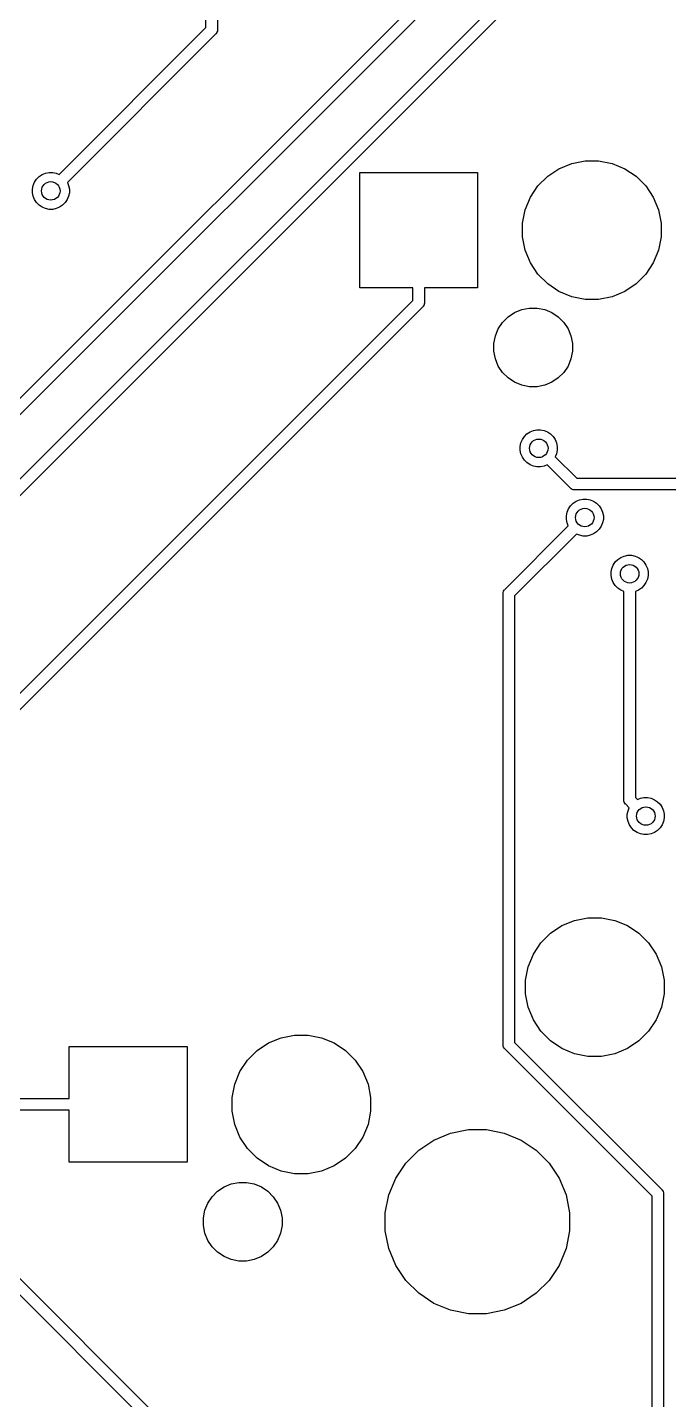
# Model space of a CAD drawing. Extents: x 1.2 to 14.9, y -4.9 to -0.3.
# Drawn here: x 11.232 to 11.778, y -3.134 to -1.964 of the extents above; entities that cross this region are included whole.
import ezdxf

# ---------------------------------------------------------------- set-up
doc = ezdxf.new("R2010")
doc.units = 0
doc.header["$MEASUREMENT"] = 0
doc.layers.add('BLACK', color=7, linetype='CONTINUOUS')

msp = doc.modelspace()

# ---------------------------------------------------------------- linework, layer by layer
at = {"layer": 'BLACK', "linetype": 'CONTINUOUS'}
for p, q in [((11.0169, -2.55794), (12.2176, -1.35726)), ((12.2233, -1.36549), (11.0239, -2.5649)), ((11.2154, -2.29093), (11.7995, -1.70678)), ((11.8065, -1.71374), (11.221, -2.29916)), ((11.3841, -1.9646), (11.3841, -1.72827)), ((11.3939, -1.73007), (11.3939, -1.9664)), ((11.2591, -2.0896), (11.3841, -1.9646)), ((11.3923, -1.97029), (11.266, -2.09656)), ((11.3925, -1.97014), (11.3923, -1.97029)), ((11.3926, -1.96995), (11.3925, -1.97014)), ((11.393, -1.96948), (11.3926, -1.96995)), ((11.3926, -1.96995), (11.3926, -1.96995)), ((11.3931, -1.96939), (11.393, -1.96948)), ((11.3935, -1.96853), (11.3931, -1.96939)), ((11.3938, -1.96761), (11.3935, -1.96853)), ((11.3939, -1.96688), (11.3938, -1.96761)), ((11.3939, -1.9664), (11.3939, -1.96664)), ((11.3939, -1.96664), (11.3939, -1.96688)), ((11.3939, -1.96688), (11.3939, -1.96688)), ((11.6849, -2.08477), (11.6957, -2.08032)), ((11.6957, -2.08032), (11.7071, -2.07805)), ((11.7071, -2.07805), (11.7187, -2.07805)), ((11.7187, -2.07805), (11.7301, -2.08032)), ((11.7301, -2.08032), (11.7409, -2.08477)), ((11.2397, -2.09365), (11.2419, -2.09146)), ((11.2419, -2.09146), (11.2445, -2.08973)), ((11.2445, -2.08973), (11.2473, -2.08855)), ((11.2473, -2.08855), (11.2504, -2.08794)), ((11.2504, -2.08794), (11.2535, -2.08794)), ((11.2535, -2.08794), (11.2565, -2.08855)), ((11.2565, -2.08855), (11.2591, -2.0896)), ((11.5151, -2.18632), (11.5151, -2.08789)), ((11.5151, -2.08789), (11.6155, -2.08789)), ((11.6155, -2.08789), (11.6155, -2.18632)), ((11.667, -2.09946), (11.6753, -2.09124)), ((11.6753, -2.09124), (11.6849, -2.08477)), ((11.7409, -2.08477), (11.7506, -2.09124)), ((11.7506, -2.09124), (11.7588, -2.09946)), ((11.2362, -2.10214), (11.2368, -2.0991)), ((11.2362, -2.10524), (11.2362, -2.10214)), ((11.2368, -2.0991), (11.238, -2.09623)), ((11.238, -2.09623), (11.2397, -2.09365)), ((11.266, -2.09656), (11.2671, -2.0991)), ((11.2671, -2.0991), (11.2677, -2.10214)), ((11.2677, -2.10214), (11.2677, -2.10524)), ((11.6606, -2.10913), (11.667, -2.09946)), ((11.7588, -2.09946), (11.7652, -2.10913)), ((11.2368, -2.10828), (11.2362, -2.10524)), ((11.238, -2.11115), (11.2368, -2.10828)), ((11.2397, -2.11373), (11.238, -2.11115)), ((11.2419, -2.11592), (11.2397, -2.11373)), ((11.2445, -2.11764), (11.2419, -2.11592)), ((11.262, -2.11592), (11.2594, -2.11764)), ((11.2642, -2.11373), (11.262, -2.11592)), ((11.2659, -2.11115), (11.2642, -2.11373)), ((11.2671, -2.10828), (11.2659, -2.11115)), ((11.2677, -2.10524), (11.2671, -2.10828)), ((11.6561, -2.11988), (11.6606, -2.10913)), ((11.7652, -2.10913), (11.7697, -2.11988)), ((11.2473, -2.11883), (11.2445, -2.11764)), ((11.2504, -2.11944), (11.2473, -2.11883)), ((11.2535, -2.11944), (11.2504, -2.11944)), ((11.2565, -2.11883), (11.2535, -2.11944)), ((11.2594, -2.11764), (11.2565, -2.11883)), ((11.6539, -2.13129), (11.6561, -2.11988)), ((11.7697, -2.11988), (11.772, -2.13129)), ((11.6539, -2.14292), (11.6539, -2.13129)), ((11.772, -2.13129), (11.772, -2.14292)), ((11.6561, -2.15433), (11.6539, -2.14292)), ((11.772, -2.14292), (11.7697, -2.15433)), ((11.6606, -2.16508), (11.6561, -2.15433)), ((11.7697, -2.15433), (11.7652, -2.16508)), ((11.667, -2.17475), (11.6606, -2.16508)), ((11.7652, -2.16508), (11.7588, -2.17475)), ((11.5604, -2.18632), (11.5151, -2.18632)), ((11.5604, -2.19709), (11.5604, -2.18632)), ((11.6155, -2.18632), (11.5702, -2.18632)), ((11.5702, -2.18632), (11.5702, -2.19888)), ((11.6753, -2.18298), (11.667, -2.17475)), ((11.6849, -2.18944), (11.6753, -2.18298)), ((11.7506, -2.18298), (11.7409, -2.18944)), ((11.7588, -2.17475), (11.7506, -2.18298)), ((11.1311, -2.62637), (11.5604, -2.19709)), ((11.6957, -2.19389), (11.6849, -2.18944)), ((11.7071, -2.19616), (11.6957, -2.19389)), ((11.7187, -2.19616), (11.7071, -2.19616)), ((11.7301, -2.19389), (11.7187, -2.19616)), ((11.7409, -2.18944), (11.7301, -2.19389)), ((11.5686, -2.20278), (11.1368, -2.6346)), ((11.5688, -2.20262), (11.5686, -2.20278)), ((11.569, -2.20233), (11.5688, -2.20262)), ((11.5694, -2.20187), (11.569, -2.20233)), ((11.5698, -2.20102), (11.5694, -2.20187)), ((11.5699, -2.20096), (11.5698, -2.20102)), ((11.5701, -2.20009), (11.5699, -2.20096)), ((11.5702, -2.19937), (11.5701, -2.20009)), ((11.5702, -2.19888), (11.5702, -2.19913)), ((11.5702, -2.19913), (11.5702, -2.19937)), ((11.5702, -2.19937), (11.5702, -2.19937)), ((11.6416, -2.21109), (11.647, -2.20742)), ((11.647, -2.20742), (11.6531, -2.20489)), ((11.6531, -2.20489), (11.6596, -2.20361)), ((11.6596, -2.20361), (11.6662, -2.20361)), ((11.6662, -2.20361), (11.6727, -2.20489)), ((11.6727, -2.20489), (11.6788, -2.20742)), ((11.6788, -2.20742), (11.6843, -2.21109)), ((11.6307, -2.22733), (11.6332, -2.22124)), ((11.6332, -2.22124), (11.6369, -2.21575)), ((11.6369, -2.21575), (11.6416, -2.21109)), ((11.6843, -2.21109), (11.6889, -2.21575)), ((11.6889, -2.21575), (11.6926, -2.22124)), ((11.6926, -2.22124), (11.6951, -2.22733)), ((11.6294, -2.23381), (11.6307, -2.22733)), ((11.6951, -2.22733), (11.6964, -2.23381)), ((11.6294, -2.24041), (11.6294, -2.23381)), ((11.6307, -2.24688), (11.6294, -2.24041)), ((11.6964, -2.24041), (11.6951, -2.24688)), ((11.6964, -2.23381), (11.6964, -2.24041)), ((11.6332, -2.25297), (11.6307, -2.24688)), ((11.6369, -2.25846), (11.6332, -2.25297)), ((11.6926, -2.25297), (11.6889, -2.25846)), ((11.6951, -2.24688), (11.6926, -2.25297)), ((11.6416, -2.26313), (11.6369, -2.25846)), ((11.647, -2.26679), (11.6416, -2.26313)), ((11.6531, -2.26932), (11.647, -2.26679)), ((11.6788, -2.26679), (11.6727, -2.26932)), ((11.6843, -2.26313), (11.6788, -2.26679)), ((11.6889, -2.25846), (11.6843, -2.26313)), ((11.6596, -2.27061), (11.6531, -2.26932)), ((11.6662, -2.27061), (11.6596, -2.27061)), ((11.6727, -2.26932), (11.6662, -2.27061)), ((11.6537, -2.31558), (11.6554, -2.313)), ((11.6554, -2.313), (11.6576, -2.3108)), ((11.6576, -2.3108), (11.6602, -2.30908)), ((11.6602, -2.30908), (11.6631, -2.30789)), ((11.6631, -2.30789), (11.6661, -2.30729)), ((11.6661, -2.30729), (11.6692, -2.30729)), ((11.6692, -2.30729), (11.6723, -2.30789)), ((11.6723, -2.30789), (11.6751, -2.30908)), ((11.6751, -2.30908), (11.6777, -2.3108)), ((11.6777, -2.3108), (11.6799, -2.313)), ((11.6799, -2.313), (11.6816, -2.31558)), ((11.6519, -2.32148), (11.6525, -2.31844)), ((11.6519, -2.32459), (11.6519, -2.32148)), ((11.6525, -2.32763), (11.6519, -2.32459)), ((11.6525, -2.31844), (11.6537, -2.31558)), ((11.6816, -2.31558), (11.6828, -2.31844)), ((11.6828, -2.31844), (11.6834, -2.32148)), ((11.6834, -2.32459), (11.6828, -2.32763)), ((11.6834, -2.32148), (11.6834, -2.32459)), ((11.6537, -2.33049), (11.6525, -2.32763)), ((11.6554, -2.33307), (11.6537, -2.33049)), ((11.6576, -2.33527), (11.6554, -2.33307)), ((11.6602, -2.33699), (11.6576, -2.33527)), ((11.6631, -2.33818), (11.6602, -2.33699)), ((11.6661, -2.33878), (11.6631, -2.33818)), ((11.6723, -2.33818), (11.6692, -2.33878)), ((11.6748, -2.33713), (11.6723, -2.33818)), ((11.6945, -2.35679), (11.6748, -2.33713)), ((11.6828, -2.32763), (11.6817, -2.33017)), ((11.6817, -2.33017), (11.7001, -2.34856)), ((11.6692, -2.33878), (11.6661, -2.33878)), ((11.7001, -2.34856), (11.8501, -2.34856)), ((11.6946, -2.35698), (11.6945, -2.35679)), ((11.6948, -2.35713), (11.6946, -2.35698)), ((11.6953, -2.35751), (11.6948, -2.35713)), ((11.6948, -2.35713), (11.6948, -2.35713)), ((11.6954, -2.35759), (11.6953, -2.35751)), ((11.6962, -2.35805), (11.6954, -2.35759)), ((11.6971, -2.35833), (11.6962, -2.35805)), ((11.6979, -2.3584), (11.6971, -2.35833)), ((11.6981, -2.35843), (11.6979, -2.3584)), ((11.6979, -2.3584), (11.6979, -2.3584)), ((11.6983, -2.3584), (11.6981, -2.35843)), ((11.8483, -2.3584), (11.6983, -2.3584)), ((11.693, -2.37458), (11.6947, -2.372)), ((11.6947, -2.372), (11.6969, -2.3698)), ((11.6969, -2.3698), (11.6994, -2.36808)), ((11.6994, -2.36808), (11.7023, -2.36689)), ((11.7023, -2.36689), (11.7054, -2.36629)), ((11.7054, -2.36629), (11.7085, -2.36629)), ((11.7085, -2.36629), (11.7115, -2.36689)), ((11.7115, -2.36689), (11.7144, -2.36808)), ((11.7144, -2.36808), (11.7169, -2.3698)), ((11.7169, -2.3698), (11.7191, -2.372)), ((11.7191, -2.372), (11.7209, -2.37458)), ((11.6912, -2.38048), (11.6918, -2.37744)), ((11.6912, -2.38359), (11.6912, -2.38048)), ((11.6918, -2.38663), (11.6912, -2.38359)), ((11.6918, -2.37744), (11.693, -2.37458)), ((11.7209, -2.37458), (11.7221, -2.37744)), ((11.7221, -2.37744), (11.7227, -2.38048)), ((11.7227, -2.38359), (11.7221, -2.38663)), ((11.7227, -2.38048), (11.7227, -2.38359)), ((11.6389, -2.44312), (11.6928, -2.38917)), ((11.6998, -2.39613), (11.6471, -2.44881)), ((11.6928, -2.38917), (11.6918, -2.38663)), ((11.7023, -2.39718), (11.6998, -2.39613)), ((11.7144, -2.39599), (11.7115, -2.39718)), ((11.7169, -2.39427), (11.7144, -2.39599)), ((11.7191, -2.39207), (11.7169, -2.39427)), ((11.7209, -2.38949), (11.7191, -2.39207)), ((11.7221, -2.38663), (11.7209, -2.38949)), ((11.7054, -2.39778), (11.7023, -2.39718)), ((11.7085, -2.39778), (11.7054, -2.39778)), ((11.7115, -2.39718), (11.7085, -2.39778)), ((11.7311, -2.4225), (11.7328, -2.41992)), ((11.7328, -2.41992), (11.735, -2.41773)), ((11.735, -2.41773), (11.7376, -2.416)), ((11.7376, -2.416), (11.7405, -2.41482)), ((11.7405, -2.41482), (11.7435, -2.41421)), ((11.7435, -2.41421), (11.7466, -2.41421)), ((11.7466, -2.41421), (11.7497, -2.41482)), ((11.7497, -2.41482), (11.7525, -2.416)), ((11.7525, -2.416), (11.7551, -2.41773)), ((11.7551, -2.41773), (11.7573, -2.41992)), ((11.7573, -2.41992), (11.759, -2.4225)), ((11.7293, -2.42841), (11.7299, -2.42537)), ((11.7293, -2.43151), (11.7293, -2.42841)), ((11.7299, -2.43455), (11.7293, -2.43151)), ((11.7299, -2.42537), (11.7311, -2.4225)), ((11.759, -2.4225), (11.7602, -2.42537)), ((11.7602, -2.42537), (11.7608, -2.42841)), ((11.7608, -2.43151), (11.7602, -2.43455)), ((11.7608, -2.42841), (11.7608, -2.43151)), ((11.6381, -2.44403), (11.6385, -2.44347)), ((11.6385, -2.44347), (11.6387, -2.44328)), ((11.6385, -2.44347), (11.6385, -2.44347)), ((11.6387, -2.44328), (11.6389, -2.44312)), ((11.7311, -2.43742), (11.7299, -2.43455)), ((11.7328, -2.44), (11.7311, -2.43742)), ((11.735, -2.44219), (11.7328, -2.44)), ((11.7376, -2.44392), (11.735, -2.44219)), ((11.7551, -2.44219), (11.7525, -2.44392)), ((11.7573, -2.44), (11.7551, -2.44219)), ((11.759, -2.43742), (11.7573, -2.44)), ((11.7602, -2.43455), (11.759, -2.43742)), ((11.6372, -2.44678), (11.6373, -2.44581)), ((11.6372, -2.44702), (11.6372, -2.44678)), ((11.6372, -2.83114), (11.6372, -2.44702)), ((11.6373, -2.44581), (11.6376, -2.44488)), ((11.6376, -2.44488), (11.6381, -2.44403)), ((11.6471, -2.44881), (11.6471, -2.82934)), ((11.7401, -2.44497), (11.7376, -2.44392)), ((11.7401, -2.6224), (11.7401, -2.44497)), ((11.7525, -2.44392), (11.75, -2.44497)), ((11.75, -2.44497), (11.75, -2.62061)), ((11.7401, -2.62265), (11.7401, -2.6224)), ((11.7401, -2.62289), (11.7401, -2.62265)), ((11.7402, -2.62361), (11.7401, -2.62289)), ((11.7401, -2.62289), (11.7401, -2.62289)), ((11.7405, -2.62454), (11.7402, -2.62361)), ((11.741, -2.62539), (11.7405, -2.62454)), ((11.7416, -2.62614), (11.741, -2.62539)), ((11.7418, -2.6263), (11.7416, -2.62614)), ((11.7448, -2.62931), (11.7418, -2.6263)), ((11.7437, -2.63185), (11.7448, -2.62931)), ((11.75, -2.62061), (11.7517, -2.62235)), ((11.7517, -2.62235), (11.7543, -2.6213)), ((11.7543, -2.6213), (11.7573, -2.62069)), ((11.7573, -2.62069), (11.7604, -2.62069)), ((11.7604, -2.62069), (11.7635, -2.6213)), ((11.7635, -2.6213), (11.7663, -2.62249)), ((11.7663, -2.62249), (11.7689, -2.62421)), ((11.7689, -2.62421), (11.7711, -2.6264)), ((11.7711, -2.6264), (11.7728, -2.62898)), ((11.7728, -2.62898), (11.774, -2.63185)), ((11.7431, -2.63489), (11.7437, -2.63185)), ((11.7431, -2.63799), (11.7431, -2.63489)), ((11.7437, -2.64103), (11.7431, -2.63799)), ((11.7449, -2.6439), (11.7437, -2.64103)), ((11.774, -2.64103), (11.7728, -2.6439)), ((11.774, -2.63185), (11.7746, -2.63489)), ((11.7746, -2.63799), (11.774, -2.64103)), ((11.7746, -2.63489), (11.7746, -2.63799)), ((11.7466, -2.64648), (11.7449, -2.6439)), ((11.7488, -2.64867), (11.7466, -2.64648)), ((11.7514, -2.6504), (11.7488, -2.64867)), ((11.7543, -2.65158), (11.7514, -2.6504)), ((11.7573, -2.65219), (11.7543, -2.65158)), ((11.7604, -2.65219), (11.7573, -2.65219)), ((11.7635, -2.65158), (11.7604, -2.65219)), ((11.7663, -2.6504), (11.7635, -2.65158)), ((11.7689, -2.64867), (11.7663, -2.6504)), ((11.7711, -2.64648), (11.7689, -2.64867)), ((11.7728, -2.6439), (11.7711, -2.64648)), ((11.6982, -2.72532), (11.7096, -2.72305)), ((11.7096, -2.72305), (11.7212, -2.72305)), ((11.7212, -2.72305), (11.7326, -2.72532)), ((11.6777, -2.73624), (11.6874, -2.72977)), ((11.6874, -2.72977), (11.6982, -2.72532)), ((11.7326, -2.72532), (11.7434, -2.72977)), ((11.7434, -2.72977), (11.753, -2.73624)), ((11.6631, -2.75413), (11.6695, -2.74446)), ((11.6695, -2.74446), (11.6777, -2.73624)), ((11.753, -2.73624), (11.7613, -2.74446)), ((11.7613, -2.74446), (11.7677, -2.75413)), ((11.6586, -2.76488), (11.6631, -2.75413)), ((11.7677, -2.75413), (11.7722, -2.76488)), ((11.6563, -2.77629), (11.6586, -2.76488)), ((11.7722, -2.76488), (11.7744, -2.77629)), ((11.6563, -2.78792), (11.6563, -2.77629)), ((11.7744, -2.77629), (11.7744, -2.78792)), ((11.6586, -2.79933), (11.6563, -2.78792)), ((11.7744, -2.78792), (11.7722, -2.79933)), ((11.6631, -2.81008), (11.6586, -2.79933)), ((11.7722, -2.79933), (11.7677, -2.81008)), ((11.6695, -2.81975), (11.6631, -2.81008)), ((11.7677, -2.81008), (11.7613, -2.81975)), ((11.4374, -2.82977), (11.4482, -2.82532)), ((11.4482, -2.82532), (11.4596, -2.82305)), ((11.4596, -2.82305), (11.4712, -2.82305)), ((11.4712, -2.82305), (11.4826, -2.82532)), ((11.4826, -2.82532), (11.4934, -2.82977)), ((11.6471, -2.82934), (11.7724, -2.95464)), ((11.6777, -2.82798), (11.6695, -2.81975)), ((11.6874, -2.83444), (11.6777, -2.82798)), ((11.753, -2.82798), (11.7434, -2.83444)), ((11.7613, -2.81975), (11.753, -2.82798)), ((11.2676, -2.87719), (11.2676, -2.83289)), ((11.2676, -2.83289), (11.368, -2.83289)), ((11.368, -2.83289), (11.368, -2.93132)), ((11.4195, -2.84446), (11.4277, -2.83624)), ((11.4277, -2.83624), (11.4374, -2.82977)), ((11.4934, -2.82977), (11.503, -2.83624)), ((11.503, -2.83624), (11.5113, -2.84446)), ((11.6372, -2.83138), (11.6372, -2.83114)), ((11.6372, -2.83162), (11.6372, -2.83138)), ((11.6373, -2.83235), (11.6372, -2.83162)), ((11.6372, -2.83162), (11.6372, -2.83162)), ((11.6376, -2.83327), (11.6373, -2.83235)), ((11.6381, -2.83413), (11.6376, -2.83327)), ((11.6387, -2.83488), (11.6381, -2.83413)), ((11.6389, -2.83503), (11.6387, -2.83488)), ((11.7642, -2.96033), (11.6389, -2.83503)), ((11.6982, -2.83889), (11.6874, -2.83444)), ((11.7096, -2.84116), (11.6982, -2.83889)), ((11.7326, -2.83889), (11.7212, -2.84116)), ((11.7434, -2.83444), (11.7326, -2.83889)), ((11.6581, -3.47713), (11.0329, -2.85194)), ((11.0386, -2.84371), (11.6663, -3.47144)), ((11.4131, -2.85413), (11.4195, -2.84446)), ((11.5113, -2.84446), (11.5177, -2.85413)), ((11.7212, -2.84116), (11.7096, -2.84116)), ((11.4086, -2.86488), (11.4131, -2.85413)), ((11.5177, -2.85413), (11.5222, -2.86488)), ((11.4063, -2.87629), (11.4086, -2.86488)), ((11.5222, -2.86488), (11.5244, -2.87629)), ((11.2676, -2.88703), (11.2093, -2.88703)), ((11.2111, -2.87719), (11.2676, -2.87719)), ((11.2676, -2.93132), (11.2676, -2.88703)), ((11.4063, -2.88792), (11.4063, -2.87629)), ((11.4086, -2.89933), (11.4063, -2.88792)), ((11.5244, -2.88792), (11.5222, -2.89933)), ((11.5244, -2.87629), (11.5244, -2.88792)), ((11.4131, -2.91008), (11.4086, -2.89933)), ((11.5222, -2.89933), (11.5177, -2.91008)), ((11.4195, -2.91975), (11.4131, -2.91008)), ((11.5177, -2.91008), (11.5113, -2.91975)), ((11.5782, -2.91254), (11.5925, -2.90662)), ((11.5925, -2.90662), (11.6077, -2.90361)), ((11.6077, -2.90361), (11.6231, -2.90361)), ((11.6231, -2.90361), (11.6383, -2.90662)), ((11.6383, -2.90662), (11.6526, -2.91254)), ((11.4277, -2.92798), (11.4195, -2.91975)), ((11.5113, -2.91975), (11.503, -2.92798)), ((11.5544, -2.93207), (11.5654, -2.92113)), ((11.5654, -2.92113), (11.5782, -2.91254)), ((11.6526, -2.91254), (11.6654, -2.92113)), ((11.6654, -2.92113), (11.6764, -2.93207)), ((11.368, -2.93132), (11.2676, -2.93132)), ((11.4374, -2.93444), (11.4277, -2.92798)), ((11.4482, -2.93889), (11.4374, -2.93444)), ((11.4934, -2.93444), (11.4826, -2.93889)), ((11.503, -2.92798), (11.4934, -2.93444)), ((11.5458, -2.94492), (11.5544, -2.93207)), ((11.6764, -2.93207), (11.685, -2.94492)), ((11.4596, -2.94116), (11.4482, -2.93889)), ((11.4712, -2.94116), (11.4596, -2.94116)), ((11.4826, -2.93889), (11.4712, -2.94116)), ((11.5399, -2.95921), (11.5458, -2.94492)), ((11.685, -2.94492), (11.6909, -2.95921)), ((11.3894, -2.96075), (11.394, -2.95609)), ((11.394, -2.95609), (11.3995, -2.95242)), ((11.3995, -2.95242), (11.4056, -2.94989)), ((11.4056, -2.94989), (11.4121, -2.94861)), ((11.4121, -2.94861), (11.4187, -2.94861)), ((11.4187, -2.94861), (11.4252, -2.94989)), ((11.4252, -2.94989), (11.4313, -2.95242)), ((11.4313, -2.95242), (11.4367, -2.95609)), ((11.4367, -2.95609), (11.4414, -2.96075)), ((11.7724, -2.95464), (11.7726, -2.9548)), ((11.7726, -2.9548), (11.7727, -2.95499)), ((11.7727, -2.95499), (11.7732, -2.95555)), ((11.7732, -2.95555), (11.7737, -2.9564)), ((11.7737, -2.9564), (11.7739, -2.95733)), ((11.7739, -2.95733), (11.774, -2.95805)), ((11.774, -2.95805), (11.774, -2.95805)), ((11.774, -2.95805), (11.774, -2.9583)), ((11.3832, -2.97233), (11.3857, -2.96624)), ((11.3857, -2.96624), (11.3894, -2.96075)), ((11.4414, -2.96075), (11.4451, -2.96624)), ((11.4451, -2.96624), (11.4476, -2.97233)), ((11.5369, -2.97437), (11.5399, -2.95921)), ((11.6909, -2.95921), (11.6939, -2.97437)), ((11.7642, -3.48149), (11.7642, -2.96033)), ((11.774, -2.9583), (11.774, -2.95854)), ((11.774, -2.95854), (11.774, -3.47969)), ((11.3819, -2.97881), (11.3832, -2.97233)), ((11.3819, -2.98541), (11.3819, -2.97881)), ((11.4476, -2.97233), (11.4489, -2.97881)), ((11.4489, -2.97881), (11.4489, -2.98541)), ((11.5369, -2.98984), (11.5369, -2.97437)), ((11.6939, -2.97437), (11.6939, -2.98984)), ((11.3832, -2.99188), (11.3819, -2.98541)), ((11.3857, -2.99797), (11.3832, -2.99188)), ((11.4476, -2.99188), (11.4451, -2.99797)), ((11.4489, -2.98541), (11.4476, -2.99188)), ((11.5399, -3.005), (11.5369, -2.98984)), ((11.6939, -2.98984), (11.6909, -3.005)), ((11.3894, -3.00346), (11.3857, -2.99797)), ((11.394, -3.00813), (11.3894, -3.00346)), ((11.4414, -3.00346), (11.4367, -3.00813)), ((11.4451, -2.99797), (11.4414, -3.00346)), ((11.3995, -3.01179), (11.394, -3.00813)), ((11.4056, -3.01432), (11.3995, -3.01179)), ((11.4121, -3.01561), (11.4056, -3.01432)), ((11.4187, -3.01561), (11.4121, -3.01561)), ((11.4252, -3.01432), (11.4187, -3.01561)), ((11.4313, -3.01179), (11.4252, -3.01432)), ((11.4367, -3.00813), (11.4313, -3.01179)), ((11.5458, -3.01929), (11.5399, -3.005)), ((11.6909, -3.005), (11.685, -3.01929)), ((11.5544, -3.03215), (11.5458, -3.01929)), ((11.685, -3.01929), (11.6764, -3.03215)), ((11.5654, -3.04308), (11.5544, -3.03215)), ((11.6764, -3.03215), (11.6654, -3.04308)), ((11.5782, -3.05167), (11.5654, -3.04308)), ((11.6654, -3.04308), (11.6526, -3.05167)), ((11.5925, -3.05759), (11.5782, -3.05167)), ((11.6077, -3.06061), (11.5925, -3.05759)), ((11.6231, -3.06061), (11.6077, -3.06061)), ((11.6383, -3.05759), (11.6231, -3.06061)), ((11.6526, -3.05167), (11.6383, -3.05759))]:
    msp.add_line(p, q, dxfattribs=at)
at = {"layer": 'BLACK'}
for centre in [(11.2519, -2.10369), (11.6677, -2.32304), (11.7069, -2.38204), (11.7451, -2.42996), (11.7589, -2.63644)]:
    msp.add_circle(centre, 0.007874, dxfattribs=at)

doc.saveas('drawing.dxf')
